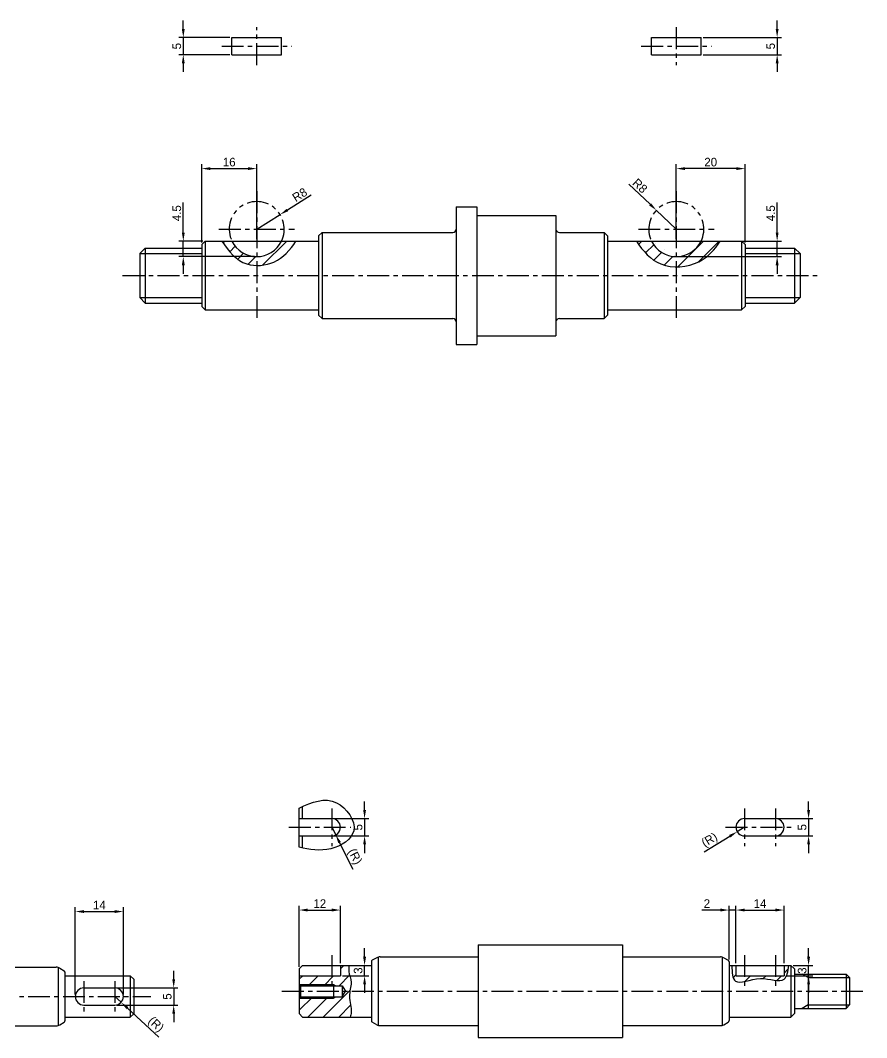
# Model space of a CAD drawing. Header units: millimetres. Extents: x 30 to 1168, y -22 to 440.
# Drawn here: x 700.2 to 946.3, y -15.2 to 280.6 of the extents above; entities that cross this region are included whole.
import ezdxf

# ---------------------------------------------------------------- set-up
doc = ezdxf.new("R2010")
doc.units = ezdxf.units.MM
doc.header["$LTSCALE"] = 0.2
doc.linetypes.add('CENTER', pattern=[50.8, 31.75, -6.35, 6.35, -6.35])
doc.linetypes.add('PHANTOM', pattern=[63.5, 31.75, -6.35, 6.35, -6.35, 6.35, -6.35])
for name, color, linetype in [('가는실선', 1, 'Continuous'), ('가상선', 1, 'PHANTOM'), ('외형선', 3, 'Continuous'), ('중심선', 1, 'CENTER'), ('치수', 1, 'Continuous')]:
    doc.layers.add(name, color=color, linetype=linetype)
doc.dimstyles.new('ISO-25', dxfattribs={"dimtxt": 2.5, "dimasz": 2.5, "dimexe": 1.25, "dimexo": 0.625, "dimtad": 1, "dimdsep": 46, "dimtxsty": 'Standard', "dimcen": 0, "dimclrt": 2, "dimadec": 0, "dimazin": 0, "dimtfac": 1, "dimtmove": 0, "dimatfit": 3, "dimfxl": 1, "dimarcsym": 0})
pattern_1 = [(45, (112.586, -110.1443), (-2.245064, 2.245064), [])]

# ---------------------------------------------------------------- blocks, each defined once
blk = doc.blocks.new('*D55')
at = {"layer": 'Defpoints', "color": 0, "transparency": 16777216}
for p in [(768.95, 237.49), (768.95, 216.4), (752.95, 215.4)]:
    blk.add_point(p, dxfattribs=at)
at = {"layer": '치수', "color": 0, "lineweight": -2, "transparency": 16777216}
for p, q in [((752.95, 216.02), (752.95, 238.74)), ((755.45, 237.49), (766.45, 237.49)), ((768.95, 217.02), (768.95, 238.74))]:
    blk.add_line(p, q, dxfattribs=at)
at = {"layer": '치수', "color": 0, "transparency": 16777216}
for points in [[(755.45, 237.9), (755.45, 237.07), (752.95, 237.49)], [(766.45, 237.9), (766.45, 237.07), (768.95, 237.49)]]:
    blk.add_solid(points, dxfattribs=at)
at = {"layer": '치수', "color": 2, "transparency": 16777216, "insert": (760.95, 239.36), "char_height": 2.5, "attachment_point": 5}
blk.add_mtext('16', dxfattribs=at)
blk = doc.blocks.new('*D56')
at = {"layer": 'Defpoints', "color": 0, "transparency": 16777216}
for p in [(775.75, 224.12), (768.95, 219.9)]:
    blk.add_point(p, dxfattribs=at)
at = {"layer": '치수', "color": 0, "lineweight": -2, "transparency": 16777216}
for p, q in [((784.74, 229.72), (777.87, 225.44)), ((768.95, 219.9), (775.75, 224.12))]:
    blk.add_line(p, q, dxfattribs=at)
at = {"layer": '치수', "color": 0, "transparency": 16777216}
blk.add_solid([(777.65, 225.8), (778.09, 225.09), (775.75, 224.12)], dxfattribs=at)
at = {"layer": '치수', "color": 2, "transparency": 16777216, "insert": (781.45, 229.88), "char_height": 2.5, "attachment_point": 5, "rotation": 31.8937}
blk.add_mtext('R8', dxfattribs=at)
blk = doc.blocks.new('*D57')
at = {"layer": 'Defpoints', "color": 0, "transparency": 16777216}
for p in [(747.6, 216.4), (753.95, 216.4), (768.95, 211.9)]:
    blk.add_point(p, dxfattribs=at)
at = {"layer": '치수', "color": 0, "lineweight": -2, "transparency": 16777216}
for p, q in [((747.6, 218.9), (747.6, 227.65)), ((753.33, 216.4), (746.35, 216.4)), ((747.6, 211.9), (747.6, 216.4)), ((768.33, 211.9), (746.35, 211.9)), ((747.6, 209.4), (747.6, 206.9))]:
    blk.add_line(p, q, dxfattribs=at)
at = {"layer": '치수', "color": 0, "transparency": 16777216}
for points in [[(747.18, 218.9), (748.02, 218.9), (747.6, 216.4)], [(747.18, 209.4), (748.02, 209.4), (747.6, 211.9)]]:
    blk.add_solid(points, dxfattribs=at)
at = {"layer": '치수', "color": 2, "transparency": 16777216, "insert": (745.72, 224.52), "char_height": 2.5, "attachment_point": 5, "rotation": 90}
blk.add_mtext('4.5', dxfattribs=at)
blk = doc.blocks.new('*D58')
at = {"layer": 'Defpoints', "color": 0, "transparency": 16777216}
for p in [(761.76, 275.59), (747.6, 270.59), (761.76, 270.59)]:
    blk.add_point(p, dxfattribs=at)
at = {"layer": '치수', "color": 0, "lineweight": -2, "transparency": 16777216}
for p, q in [((747.6, 278.09), (747.6, 280.59)), ((761.13, 275.59), (746.35, 275.59)), ((747.6, 275.59), (747.6, 270.59)), ((761.13, 270.59), (746.35, 270.59)), ((747.6, 268.09), (747.6, 265.59))]:
    blk.add_line(p, q, dxfattribs=at)
at = {"layer": '치수', "color": 0, "transparency": 16777216}
for points in [[(747.18, 278.09), (748.02, 278.09), (747.6, 275.59)], [(747.18, 268.09), (748.02, 268.09), (747.6, 270.59)]]:
    blk.add_solid(points, dxfattribs=at)
at = {"layer": '치수', "color": 2, "transparency": 16777216, "insert": (745.72, 273.09), "char_height": 2.5, "attachment_point": 5, "rotation": 90}
blk.add_mtext('5', dxfattribs=at)
blk = doc.blocks.new('*D59')
at = {"layer": 'Defpoints', "color": 0, "transparency": 16777216}
for p in [(890.95, 237.49), (890.95, 216.4), (910.95, 215.4)]:
    blk.add_point(p, dxfattribs=at)
at = {"layer": '치수', "color": 0, "lineweight": -2, "transparency": 16777216}
for p, q in [((890.95, 217.02), (890.95, 238.74)), ((908.45, 237.49), (893.45, 237.49)), ((910.95, 216.02), (910.95, 238.74))]:
    blk.add_line(p, q, dxfattribs=at)
at = {"layer": '치수', "color": 0, "transparency": 16777216}
for points in [[(893.45, 237.9), (893.45, 237.07), (890.95, 237.49)], [(908.45, 237.9), (908.45, 237.07), (910.95, 237.49)]]:
    blk.add_solid(points, dxfattribs=at)
at = {"layer": '치수', "color": 2, "transparency": 16777216, "insert": (900.95, 239.36), "char_height": 2.5, "attachment_point": 5}
blk.add_mtext('20', dxfattribs=at)
blk = doc.blocks.new('*D60')
at = {"layer": 'Defpoints', "color": 0, "transparency": 16777216}
for p in [(898.15, 216.4), (920.27, 216.4), (890.95, 211.9)]:
    blk.add_point(p, dxfattribs=at)
at = {"layer": '치수', "color": 0, "lineweight": -2, "transparency": 16777216}
for p, q in [((920.27, 218.9), (920.27, 227.65)), ((898.77, 216.4), (921.52, 216.4)), ((920.27, 211.9), (920.27, 216.4)), ((891.58, 211.9), (921.52, 211.9)), ((920.27, 209.4), (920.27, 206.9))]:
    blk.add_line(p, q, dxfattribs=at)
at = {"layer": '치수', "color": 0, "transparency": 16777216}
for points in [[(919.85, 218.9), (920.69, 218.9), (920.27, 216.4)], [(919.85, 209.4), (920.69, 209.4), (920.27, 211.9)]]:
    blk.add_solid(points, dxfattribs=at)
at = {"layer": '치수', "color": 2, "transparency": 16777216, "insert": (918.39, 224.52), "char_height": 2.5, "attachment_point": 5, "rotation": 90}
blk.add_mtext('4.5', dxfattribs=at)
blk = doc.blocks.new('*D61')
at = {"layer": 'Defpoints', "color": 0, "transparency": 16777216}
for p in [(898.15, 275.59), (898.15, 270.59), (920.27, 270.59)]:
    blk.add_point(p, dxfattribs=at)
at = {"layer": '치수', "color": 0, "lineweight": -2, "transparency": 16777216}
for p, q in [((920.27, 278.09), (920.27, 280.59)), ((898.77, 275.59), (921.52, 275.59)), ((920.27, 275.59), (920.27, 270.59)), ((898.77, 270.59), (921.52, 270.59)), ((920.27, 268.09), (920.27, 265.59))]:
    blk.add_line(p, q, dxfattribs=at)
at = {"layer": '치수', "color": 0, "transparency": 16777216}
for points in [[(919.85, 278.09), (920.69, 278.09), (920.27, 275.59)], [(919.85, 268.09), (920.69, 268.09), (920.27, 270.59)]]:
    blk.add_solid(points, dxfattribs=at)
at = {"layer": '치수', "color": 2, "transparency": 16777216, "insert": (918.39, 273.09), "char_height": 2.5, "attachment_point": 5, "rotation": 90}
blk.add_mtext('5', dxfattribs=at)
blk = doc.blocks.new('*D62')
at = {"layer": 'Defpoints', "color": 0, "transparency": 16777216}
for p in [(885.14, 225.39), (890.95, 219.9)]:
    blk.add_point(p, dxfattribs=at)
at = {"layer": '치수', "color": 0, "lineweight": -2, "transparency": 16777216}
for p, q in [((877.12, 232.96), (883.32, 227.11)), ((890.95, 219.9), (885.14, 225.39))]:
    blk.add_line(p, q, dxfattribs=at)
at = {"layer": '치수', "color": 0, "transparency": 16777216}
blk.add_solid([(883.61, 227.41), (883.03, 226.8), (885.14, 225.39)], dxfattribs=at)
at = {"layer": '치수', "color": 2, "transparency": 16777216, "insert": (880.38, 232.47), "char_height": 2.5, "attachment_point": 5, "rotation": 316.6337}
blk.add_mtext('R8', dxfattribs=at)
blk = doc.blocks.new('*D71')
at = {"layer": 'Defpoints', "color": 0, "transparency": 16777216}
for p in [(793.29, 21.93), (781.29, 4.83), (793.29, 5.83)]:
    blk.add_point(p, dxfattribs=at)
at = {"layer": '치수', "color": 0, "lineweight": -2, "transparency": 16777216}
for p, q in [((781.29, 5.46), (781.29, 23.18)), ((783.79, 21.93), (790.79, 21.93)), ((793.29, 6.46), (793.29, 23.18))]:
    blk.add_line(p, q, dxfattribs=at)
at = {"layer": '치수', "color": 0, "transparency": 16777216}
for points in [[(783.79, 22.35), (783.79, 21.51), (781.29, 21.93)], [(790.79, 22.35), (790.79, 21.51), (793.29, 21.93)]]:
    blk.add_solid(points, dxfattribs=at)
at = {"layer": '치수', "color": 2, "transparency": 16777216, "insert": (787.29, 23.81), "char_height": 2.5, "attachment_point": 5}
blk.add_mtext('12', dxfattribs=at)
blk = doc.blocks.new('*D72')
at = {"layer": 'Defpoints', "color": 0, "transparency": 16777216}
for p in [(793.29, 5.83), (800.31, 5.83), (793.29, 2.83)]:
    blk.add_point(p, dxfattribs=at)
at = {"layer": '치수', "color": 0, "lineweight": -2, "transparency": 16777216}
for p, q in [((800.31, 8.33), (800.31, 10.83)), ((793.92, 5.83), (801.56, 5.83)), ((800.31, 2.83), (800.31, 5.83)), ((793.92, 2.83), (801.56, 2.83)), ((800.31, 0.33), (800.31, -2.17))]:
    blk.add_line(p, q, dxfattribs=at)
at = {"layer": '치수', "color": 0, "transparency": 16777216}
for points in [[(799.9, 8.33), (800.73, 8.33), (800.31, 5.83)], [(799.9, 0.33), (800.73, 0.33), (800.31, 2.83)]]:
    blk.add_solid(points, dxfattribs=at)
at = {"layer": '치수', "color": 2, "transparency": 16777216, "insert": (798.44, 4.33), "char_height": 2.5, "attachment_point": 5, "rotation": 90}
blk.add_mtext('3', dxfattribs=at)
blk = doc.blocks.new('*D73')
at = {"layer": 'Defpoints', "color": 0, "transparency": 16777216}
for p in [(790.79, 48.5), (790.79, 43.5), (800.31, 43.5)]:
    blk.add_point(p, dxfattribs=at)
at = {"layer": '치수', "color": 0, "lineweight": -2, "transparency": 16777216}
for p, q in [((800.31, 51), (800.31, 53.5)), ((791.42, 48.5), (801.56, 48.5)), ((800.31, 48.5), (800.31, 43.5)), ((791.42, 43.5), (801.56, 43.5)), ((800.31, 41), (800.31, 38.5))]:
    blk.add_line(p, q, dxfattribs=at)
at = {"layer": '치수', "color": 0, "transparency": 16777216}
for points in [[(799.9, 51), (800.73, 51), (800.31, 48.5)], [(799.9, 41), (800.73, 41), (800.31, 43.5)]]:
    blk.add_solid(points, dxfattribs=at)
at = {"layer": '치수', "color": 2, "transparency": 16777216, "insert": (798.44, 46), "char_height": 2.5, "attachment_point": 5, "rotation": 90}
blk.add_mtext('5', dxfattribs=at)
blk = doc.blocks.new('*D74')
at = {"layer": 'Defpoints', "color": 0, "transparency": 16777216}
for p in [(790.79, 46), (791.92, 43.77)]:
    blk.add_point(p, dxfattribs=at)
at = {"layer": '치수', "color": 0, "lineweight": -2, "transparency": 16777216}
for p, q in [((790.79, 46), (791.92, 43.77)), ((797.01, 33.73), (793.05, 41.54))]:
    blk.add_line(p, q, dxfattribs=at)
at = {"layer": '치수', "color": 0, "transparency": 16777216}
blk.add_solid([(793.43, 41.73), (792.68, 41.35), (791.92, 43.77)], dxfattribs=at)
at = {"layer": '치수', "color": 2, "transparency": 16777216, "insert": (797.27, 37.37), "char_height": 2.5, "attachment_point": 5, "rotation": 296.8545}
blk.add_mtext('(R)', dxfattribs=at)
blk = doc.blocks.new('*D75')
at = {"layer": 'Defpoints', "color": 0, "transparency": 16777216}
for p in [(906.29, 21.93), (906.29, 6.89), (908.29, 5.83)]:
    blk.add_point(p, dxfattribs=at)
at = {"layer": '치수', "color": 0, "lineweight": -2, "transparency": 16777216}
for p, q in [((903.79, 21.93), (898.38, 21.93)), ((906.29, 7.51), (906.29, 23.18)), ((908.29, 21.93), (906.29, 21.93)), ((908.29, 6.46), (908.29, 23.18)), ((910.79, 21.93), (913.29, 21.93))]:
    blk.add_line(p, q, dxfattribs=at)
at = {"layer": '치수', "color": 0, "transparency": 16777216}
for points in [[(903.79, 22.35), (903.79, 21.51), (906.29, 21.93)], [(910.79, 22.35), (910.79, 21.51), (908.29, 21.93)]]:
    blk.add_solid(points, dxfattribs=at)
at = {"layer": '치수', "color": 2, "transparency": 16777216, "insert": (899.84, 23.81), "char_height": 2.5, "attachment_point": 5}
blk.add_mtext('2', dxfattribs=at)
blk = doc.blocks.new('*D76')
at = {"layer": 'Defpoints', "color": 0, "transparency": 16777216}
for p in [(922.29, 21.93), (908.29, 5.83), (922.29, 5.83)]:
    blk.add_point(p, dxfattribs=at)
at = {"layer": '치수', "color": 0, "lineweight": -2, "transparency": 16777216}
for p, q in [((908.29, 6.46), (908.29, 23.18)), ((910.79, 21.93), (919.79, 21.93)), ((922.29, 6.46), (922.29, 23.18))]:
    blk.add_line(p, q, dxfattribs=at)
at = {"layer": '치수', "color": 0, "transparency": 16777216}
for points in [[(910.79, 22.35), (910.79, 21.51), (908.29, 21.93)], [(919.79, 22.35), (919.79, 21.51), (922.29, 21.93)]]:
    blk.add_solid(points, dxfattribs=at)
at = {"layer": '치수', "color": 2, "transparency": 16777216, "insert": (915.29, 23.81), "char_height": 2.5, "attachment_point": 5}
blk.add_mtext('14', dxfattribs=at)
blk = doc.blocks.new('*D77')
at = {"layer": 'Defpoints', "color": 0, "transparency": 16777216}
for p in [(924.29, 5.83), (929.41, 5.83), (922.29, 2.83)]:
    blk.add_point(p, dxfattribs=at)
at = {"layer": '치수', "color": 0, "lineweight": -2, "transparency": 16777216}
for p, q in [((929.41, 8.33), (929.41, 10.83)), ((924.92, 5.83), (930.66, 5.83)), ((929.41, 2.83), (929.41, 5.83)), ((922.92, 2.83), (930.66, 2.83)), ((929.41, 0.33), (929.41, -2.17))]:
    blk.add_line(p, q, dxfattribs=at)
at = {"layer": '치수', "color": 0, "transparency": 16777216}
for points in [[(928.99, 8.33), (929.83, 8.33), (929.41, 5.83)], [(928.99, 0.33), (929.83, 0.33), (929.41, 2.83)]]:
    blk.add_solid(points, dxfattribs=at)
at = {"layer": '치수', "color": 2, "transparency": 16777216, "insert": (927.54, 4.33), "char_height": 2.5, "attachment_point": 5, "rotation": 90}
blk.add_mtext('3', dxfattribs=at)
blk = doc.blocks.new('*D78')
at = {"layer": 'Defpoints', "color": 0, "transparency": 16777216}
for p in [(919.79, 48.5), (919.79, 43.5), (929.41, 43.5)]:
    blk.add_point(p, dxfattribs=at)
at = {"layer": '치수', "color": 0, "lineweight": -2, "transparency": 16777216}
for p, q in [((929.41, 51), (929.41, 53.5)), ((920.42, 48.5), (930.66, 48.5)), ((929.41, 48.5), (929.41, 43.5)), ((920.42, 43.5), (930.66, 43.5)), ((929.41, 41), (929.41, 38.5))]:
    blk.add_line(p, q, dxfattribs=at)
at = {"layer": '치수', "color": 0, "transparency": 16777216}
for points in [[(928.99, 51), (929.83, 51), (929.41, 48.5)], [(928.99, 41), (929.83, 41), (929.41, 43.5)]]:
    blk.add_solid(points, dxfattribs=at)
at = {"layer": '치수', "color": 2, "transparency": 16777216, "insert": (927.54, 46), "char_height": 2.5, "attachment_point": 5, "rotation": 90}
blk.add_mtext('5', dxfattribs=at)
blk = doc.blocks.new('*D79')
at = {"layer": 'Defpoints', "color": 0, "transparency": 16777216}
for p in [(908.66, 44.7), (910.79, 46)]:
    blk.add_point(p, dxfattribs=at)
at = {"layer": '치수', "color": 0, "lineweight": -2, "transparency": 16777216}
for p, q in [((910.79, 46), (908.66, 44.7)), ((899.04, 38.87), (906.52, 43.41))]:
    blk.add_line(p, q, dxfattribs=at)
at = {"layer": '치수', "color": 0, "transparency": 16777216}
blk.add_solid([(906.3, 43.76), (906.74, 43.05), (908.66, 44.7)], dxfattribs=at)
at = {"layer": '치수', "color": 2, "transparency": 16777216, "insert": (900.74, 42.09), "char_height": 2.5, "attachment_point": 5, "rotation": 31.2446}
blk.add_mtext('(R)', dxfattribs=at)
blk = doc.blocks.new('*D85')
at = {"layer": 'Defpoints', "color": 0, "transparency": 16777216}
for p in [(730.19, 21.49), (716.19, -3.2), (730.19, -3.2)]:
    blk.add_point(p, dxfattribs=at)
at = {"layer": '치수', "color": 0, "lineweight": -2, "transparency": 16777216}
for p, q in [((716.19, -2.58), (716.19, 22.74)), ((718.69, 21.49), (727.69, 21.49)), ((730.19, -2.58), (730.19, 22.74))]:
    blk.add_line(p, q, dxfattribs=at)
at = {"layer": '치수', "color": 0, "transparency": 16777216}
for points in [[(718.69, 21.91), (718.69, 21.08), (716.19, 21.49)], [(727.69, 21.91), (727.69, 21.08), (730.19, 21.49)]]:
    blk.add_solid(points, dxfattribs=at)
at = {"layer": '치수', "color": 2, "transparency": 16777216, "insert": (723.19, 23.37), "char_height": 2.5, "attachment_point": 5}
blk.add_mtext('14', dxfattribs=at)
blk = doc.blocks.new('*D86')
at = {"layer": 'Defpoints', "color": 0, "transparency": 16777216}
for p in [(727.69, -0.7), (727.69, -5.7), (744.81, -5.7)]:
    blk.add_point(p, dxfattribs=at)
at = {"layer": '치수', "color": 0, "lineweight": -2, "transparency": 16777216}
for p, q in [((744.81, 1.8), (744.81, 4.3)), ((728.32, -0.7), (746.06, -0.7)), ((744.81, -0.7), (744.81, -5.7)), ((728.32, -5.7), (746.06, -5.7)), ((744.81, -8.2), (744.81, -10.7))]:
    blk.add_line(p, q, dxfattribs=at)
at = {"layer": '치수', "color": 0, "transparency": 16777216}
for points in [[(744.4, 1.8), (745.23, 1.8), (744.81, -0.7)], [(744.4, -8.2), (745.23, -8.2), (744.81, -5.7)]]:
    blk.add_solid(points, dxfattribs=at)
at = {"layer": '치수', "color": 2, "transparency": 16777216, "insert": (742.94, -3.2), "char_height": 2.5, "attachment_point": 5, "rotation": 90}
blk.add_mtext('5', dxfattribs=at)
blk = doc.blocks.new('*D87')
at = {"layer": 'Defpoints', "color": 0, "transparency": 16777216}
for p in [(727.69, -3.2), (729.53, -4.89)]:
    blk.add_point(p, dxfattribs=at)
at = {"layer": '치수', "color": 0, "lineweight": -2, "transparency": 16777216}
for p, q in [((727.69, -3.2), (729.53, -4.89)), ((740.52, -14.99), (731.37, -6.59))]:
    blk.add_line(p, q, dxfattribs=at)
at = {"layer": '치수', "color": 0, "transparency": 16777216}
blk.add_solid([(731.66, -6.28), (731.09, -6.89), (729.53, -4.89)], dxfattribs=at)
at = {"layer": '치수', "color": 2, "transparency": 16777216, "insert": (739.49, -11.49), "char_height": 2.5, "attachment_point": 5, "rotation": 317.4245}
blk.add_mtext('(R)', dxfattribs=at)

msp = doc.modelspace()

# ---------------------------------------------------------------- hatches: boundary and pattern name
at = {"layer": '가는실선'}
h = msp.add_hatch(dxfattribs=at)
h.set_pattern_fill('ANSI31', color=256)
edge = h.paths.add_edge_path()
edge.add_arc((890.953, 219.897), 8, 205.94448, 270, ccw=False)
edge.add_line((883.759, 216.397), (879.36, 216.397))
edge.add_spline(control_points=[(879.36, 216.397), (881.297, 213.496), (884.458, 209.811), (889.381, 208.949), (890.953, 208.934)], knot_values=[3.8465825, 3.8465825, 3.8465825, 3.8465825, 13.7448641, 18.2675547, 18.2675547, 18.2675547, 18.2675547], degree=3, periodic=0)
edge.add_line((890.953, 208.934), (890.953, 211.897))
edge = h.paths.add_edge_path()
edge.add_spline(control_points=[(890.953, 208.934), (893.233, 208.913), (898.696, 210.12), (902.072, 213.898), (903.729, 216.397)], knot_values=[18.2675547, 18.2675547, 18.2675547, 18.2675547, 24.8255445, 33.58637, 33.58637, 33.58637, 33.58637], degree=3, periodic=0)
edge.add_line((903.729, 216.397), (898.147, 216.397))
edge.add_arc((890.953, 219.897), 8, 270, 334.05552, ccw=False)
edge.add_line((890.953, 211.897), (890.953, 208.934))
edge = h.paths.add_edge_path()
edge.add_spline(control_points=[(768.953, 209.312), (770.667, 209.284), (775.6, 210.28), (778.644, 213.814), (780.359, 216.397)], knot_values=[15.2106541, 15.2106541, 15.2106541, 15.2106541, 20.2079097, 29.1469645, 29.1469645, 29.1469645, 29.1469645], degree=3, periodic=0)
edge.add_line((780.359, 216.397), (776.147, 216.397))
edge.add_arc((768.953, 219.897), 8, 270, 334.05552, ccw=False)
edge.add_line((768.953, 211.897), (768.953, 209.312))
edge = h.paths.add_edge_path()
edge.add_arc((768.953, 219.897), 8, 205.94448, 270, ccw=False)
edge.add_line((761.759, 216.397), (758.791, 216.397))
edge.add_spline(control_points=[(758.791, 216.397), (760.795, 213.422), (763.609, 209.981), (767.95, 209.328), (768.953, 209.312)], knot_values=[2.3111881, 2.3111881, 2.3111881, 2.3111881, 12.2871464, 15.2106541, 15.2106541, 15.2106541, 15.2106541], degree=3, periodic=0)
edge.add_line((768.953, 209.312), (768.953, 211.897))
h = msp.add_hatch(dxfattribs=at)
h.set_pattern_fill('ANSI31', color=256)
h.set_pattern_definition(pattern_1)
edge = h.paths.add_edge_path()
edge.add_spline(control_points=[(796.058, -1.668), (796.224, -0.805), (796.707, 1.124), (795.582, 3.594), (795.714, 5.249), (795.813, 5.832)], knot_values=[1.6598369, 1.6598369, 1.6598369, 1.6598369, 4.2603248, 7.516204, 9.2779278, 9.2779278, 9.2779278, 9.2779278], degree=3, periodic=0)
edge.add_line((795.813, 5.832), (793.295, 5.832))
edge.add_line((793.295, 5.832), (793.295, 2.832))
edge.add_line((793.295, 2.832), (790.795, 2.832))
edge.add_line((790.795, 2.832), (790.795, 0.332))
edge.add_line((790.795, 0.332), (791.295, 0.332))
edge.add_line((791.295, 0.332), (791.988, -0.068))
edge.add_line((791.988, -0.068), (793.795, -0.068))
edge.add_line((793.795, -0.068), (794.719, -1.668))
edge.add_line((794.719, -1.668), (796.058, -1.668))
h.paths.add_polyline_path([(790.795, 2.832), (781.295, 2.832), (781.295, 0.332), (790.795, 0.332)])
edge = h.paths.add_edge_path()
edge.add_spline(control_points=[(796.083, -9.168), (796.26, -8.719), (796.815, -6.792), (795.637, -4.214), (795.964, -2.159), (796.058, -1.668)], knot_values=[9.2779278, 9.2779278, 9.2779278, 9.2779278, 10.7221994, 15.4117918, 16.8918858, 16.8918858, 16.8918858, 16.8918858], degree=3, periodic=0)
edge.add_line((796.058, -1.668), (794.719, -1.668))
edge.add_line((794.719, -1.668), (793.795, -3.268))
edge.add_line((793.795, -3.268), (791.988, -3.268))
edge.add_line((791.988, -3.268), (791.295, -3.668))
edge.add_line((791.295, -3.668), (781.295, -3.668))
edge.add_line((781.295, -3.668), (781.295, -8.168))
edge.add_line((781.295, -8.168), (782.295, -9.168))
edge.add_line((782.295, -9.168), (796.083, -9.168))
h.paths.add_polyline_path([(791.295, -3.268), (781.695, -3.268), (781.295, -3.668), (791.295, -3.668)], flags=17)
h.paths.add_polyline_path([(790.795, 0.332), (781.295, 0.332), (781.695, -0.068), (790.795, -0.068)])
h = msp.add_hatch(dxfattribs=at)
h.set_pattern_fill('ANSI31', color=256)
h.set_pattern_definition(pattern_1)
edge = h.paths.add_edge_path()
edge.add_line((910.795, 2.832), (908.295, 2.832))
edge.add_line((908.295, 2.832), (908.295, 5.832))
edge.add_line((908.295, 5.832), (907.124, 5.832))
edge.add_spline(control_points=[(907.124, 5.832), (907.122, 3.79), (907.33, 0.696), (909.667, 0.916), (910.795, 1.157)], knot_values=[0.9807969, 0.9807969, 0.9807969, 0.9807969, 5.8806097, 9.192909, 9.192909, 9.192909, 9.192909], degree=3, periodic=0)
edge.add_line((910.795, 1.157), (910.795, 2.832))
edge = h.paths.add_edge_path()
edge.add_line((919.795, 2.832), (910.795, 2.832))
edge.add_line((910.795, 2.832), (910.795, 1.157))
edge.add_spline(control_points=[(910.795, 1.157), (912.152, 1.446), (915.349, 2.447), (918.497, 1.687), (919.795, 1.525)], knot_values=[9.192909, 9.192909, 9.192909, 9.192909, 13.1806424, 17.0331596, 17.0331596, 17.0331596, 17.0331596], degree=3, periodic=0)
edge.add_line((919.795, 1.525), (919.795, 2.832))
edge = h.paths.add_edge_path()
edge.add_spline(control_points=[(919.795, 1.525), (920.821, 1.397), (922.947, 1.407), (923.445, 4.082), (923.635, 5.832)], knot_values=[17.0331596, 17.0331596, 17.0331596, 17.0331596, 20.0799756, 24.4711623, 24.4711623, 24.4711623, 24.4711623], degree=3, periodic=0)
edge.add_line((923.635, 5.832), (922.295, 5.832))
edge.add_line((922.295, 5.832), (922.295, 2.832))
edge.add_line((922.295, 2.832), (919.795, 2.832))
edge.add_line((919.795, 2.832), (919.795, 1.525))

# ---------------------------------------------------------------- linework, layer by layer
for p, q in [((734.953, 212.797), (752.953, 212.797)), ((910.953, 212.797), (926.953, 212.797)), ((734.953, 199.997), (752.953, 199.997)), ((910.953, 199.997), (926.953, 199.997)), ((929.295, 2.332), (927.563, 3.332)), ((781.295, 0.332), (791.295, 0.332)), ((791.295, 0.332), (791.988, -0.068)), ((929.295, 2.332), (941.295, 2.332)), ((781.295, -3.668), (791.295, -3.668)), ((791.295, -3.668), (791.988, -3.268)), ((929.295, -5.668), (927.563, -6.668)), ((929.295, -5.668), (941.295, -5.668))]:
    msp.add_line(p, q, dxfattribs=at)
for points, knots in [([(758.791, 216.397), (760.795, 213.422), (764.699, 208.647), (774.962, 209.538), (778.644, 213.814), (780.359, 216.397)], [2.3111881, 2.3111881, 2.3111881, 2.3111881, 12.2871464, 20.2079097, 29.1469645, 29.1469645, 29.1469645, 29.1469645]), ([(879.36, 216.397), (881.297, 213.496), (885.896, 208.135), (897.7, 209.004), (902.072, 213.898), (903.729, 216.397)], [3.8465825, 3.8465825, 3.8465825, 3.8465825, 13.7448641, 24.8255445, 33.58637, 33.58637, 33.58637, 33.58637]), ([(781.295, 51.541), (785.031, 53.33), (791.941, 56.061), (800.18, 44.561), (790.05, 38.453), (784.274, 39.498), (781.295, 40.221)], [1.2806778, 1.2806778, 1.2806778, 1.2806778, 12.338898, 21.905268, 30.371937, 39.5711323, 39.5711323, 39.5711323, 39.5711323]), ([(795.813, 5.832), (795.714, 5.249), (795.582, 3.594), (796.926, 0.644), (795.234, -3.333), (796.815, -6.792), (796.26, -8.719), (796.083, -9.168)], [1.6598369, 1.6598369, 1.6598369, 1.6598369, 3.4215607, 6.6774398, 10.7580217, 15.4476141, 16.8918858, 16.8918858, 16.8918858, 16.8918858]), ([(907.124, 5.832), (907.122, 3.79), (907.432, -0.806), (915.27, 3.447), (922.689, 0.021), (923.445, 4.082), (923.635, 5.832)], [0.9807969, 0.9807969, 0.9807969, 0.9807969, 5.8806097, 13.1806424, 20.0799756, 24.4711623, 24.4711623, 24.4711623, 24.4711623])]:
    msp.add_open_spline(points, degree=3, knots=knots, dxfattribs=at)
at = {"layer": '가상선'}
for centre in [(768.953, 219.897), (890.953, 219.897)]:
    msp.add_arc(centre, 8, 334.05552, 205.94448, dxfattribs=at)
at = {"layer": '외형선'}
for p, q in [((761.759, 270.59), (761.759, 275.59)), ((761.759, 275.59), (776.147, 275.59)), ((776.147, 270.59), (776.147, 275.59)), ((883.759, 270.59), (883.759, 275.59)), ((883.759, 275.59), (898.147, 275.59)), ((898.147, 270.59), (898.147, 275.59)), ((761.759, 270.59), (776.147, 270.59)), ((883.759, 270.59), (898.147, 270.59)), ((826.953, 226.397), (832.953, 226.397)), ((826.953, 226.397), (826.953, 186.397)), ((832.953, 226.397), (832.953, 186.397)), ((832.953, 223.897), (855.953, 223.897)), ((855.953, 223.897), (855.953, 188.897)), ((787.953, 218.897), (786.953, 217.897)), ((787.953, 218.897), (825.953, 218.897)), ((787.953, 218.897), (787.953, 193.897)), ((856.953, 218.897), (869.953, 218.897)), ((870.953, 217.897), (869.953, 218.897)), ((869.953, 218.897), (869.953, 193.897)), ((753.953, 216.397), (752.953, 215.397)), ((753.953, 216.397), (786.953, 216.397)), ((753.953, 216.397), (753.953, 196.397)), ((786.953, 217.897), (786.953, 194.897)), ((870.953, 217.897), (870.953, 194.897)), ((870.953, 216.397), (909.953, 216.397)), ((909.953, 216.397), (910.953, 215.397)), ((909.953, 216.397), (909.953, 196.397)), ((736.553, 214.397), (734.953, 212.797)), ((736.553, 214.397), (752.953, 214.397)), ((736.553, 214.397), (736.553, 198.397)), ((752.953, 215.397), (752.953, 197.397)), ((910.953, 215.397), (910.953, 197.397)), ((910.953, 214.397), (925.353, 214.397)), ((925.353, 214.397), (925.353, 198.397)), ((926.953, 212.797), (925.353, 214.397)), ((734.953, 212.797), (734.953, 199.997)), ((926.953, 212.797), (926.953, 199.997)), ((734.953, 199.997), (736.553, 198.397)), ((736.553, 198.397), (752.953, 198.397)), ((910.953, 198.397), (925.353, 198.397)), ((926.953, 199.997), (925.353, 198.397)), ((753.953, 196.397), (752.953, 197.397)), ((753.953, 196.397), (786.953, 196.397)), ((870.953, 196.397), (909.953, 196.397)), ((910.953, 197.397), (909.953, 196.397)), ((787.953, 193.897), (786.953, 194.897)), ((787.953, 193.897), (825.953, 193.897)), ((856.953, 193.897), (869.953, 193.897)), ((869.953, 193.897), (870.953, 194.897)), ((826.953, 186.397), (832.953, 186.397)), ((832.953, 188.897), (855.953, 188.897)), ((781.295, 40.221), (781.295, 51.541)), ((782.295, 48.501), (782.295, 52.01)), ((781.295, 48.501), (790.795, 48.501)), ((910.795, 48.501), (919.795, 48.501)), ((793.295, 46.001), (793.295, 46.001)), ((908.295, 46.001), (908.295, 46.001)), ((922.295, 46.001), (922.295, 46.001)), ((781.295, 43.501), (790.795, 43.501)), ((782.295, 39.987), (782.295, 43.501)), ((910.795, 43.501), (919.795, 43.501)), ((833.295, 11.832), (875.295, 11.832)), ((833.295, 11.832), (833.295, -15.168)), ((875.295, 11.832), (875.295, -15.168)), ((802.295, 6.888), (802.295, -10.225)), ((803.831, 8.064), (802.545, 7.322)), ((804.295, 8.259), (804.295, -11.595)), ((804.831, 8.332), (833.295, 8.332)), ((875.295, 8.332), (903.759, 8.332)), ((904.295, 8.259), (904.295, -11.595)), ((904.759, 8.064), (906.045, 7.322)), ((906.295, 6.888), (906.295, -10.225)), ((643.193, 5.298), (710.657, 5.298)), ((711.193, 5.224), (711.193, -11.629)), ((711.657, 5.03), (712.943, 4.287)), ((713.193, 3.854), (713.193, -10.259)), ((781.295, 4.832), (782.295, 5.832)), ((781.295, 4.832), (781.295, -8.168)), ((782.295, 5.832), (802.295, 5.832)), ((793.295, 5.832), (793.295, 2.832)), ((906.295, 5.832), (924.295, 5.832)), ((908.295, 5.832), (908.295, 2.832)), ((922.295, 5.832), (922.295, 2.832)), ((924.295, 5.832), (925.295, 4.832)), ((924.295, 5.832), (924.295, -9.168)), ((925.295, 4.832), (925.295, -8.168)), ((925.295, 3.332), (940.295, 3.332)), ((929.295, 3.332), (929.295, -6.668)), ((940.295, 3.332), (940.295, -6.668)), ((940.295, 3.332), (941.295, 2.332)), ((713.193, 2.798), (732.193, 2.798)), ((733.193, 1.798), (732.193, 2.798)), ((732.193, 2.798), (732.193, -9.202)), ((733.193, 1.798), (733.193, -8.202)), ((781.295, 2.832), (793.295, 2.832)), ((781.695, -0.068), (781.295, 0.332)), ((791.295, 0.332), (791.295, -3.668)), ((908.295, 2.832), (922.295, 2.832)), ((941.295, 2.332), (941.295, -5.668)), ((718.693, -0.702), (727.693, -0.702)), ((781.695, -0.068), (781.695, -3.268)), ((781.695, -0.068), (793.795, -0.068)), ((793.795, -0.068), (793.795, -3.268)), ((793.795, -0.068), (794.719, -1.668)), ((793.795, -3.268), (794.719, -1.668)), ((716.193, -3.202), (716.193, -3.202)), ((718.693, -5.702), (727.693, -5.702)), ((730.193, -3.202), (730.193, -3.202)), ((781.695, -3.268), (781.295, -3.668)), ((781.695, -3.268), (793.795, -3.268)), ((941.295, -5.668), (940.295, -6.668)), ((733.193, -8.202), (732.193, -9.202)), ((781.295, -8.168), (782.295, -9.168)), ((925.295, -8.168), (924.295, -9.168)), ((925.295, -6.668), (940.295, -6.668)), ((643.193, -11.702), (710.657, -11.702)), ((711.657, -11.434), (712.943, -10.692)), ((713.193, -9.202), (732.193, -9.202)), ((782.295, -9.168), (802.295, -9.168)), ((803.831, -11.4), (802.545, -10.658)), ((804.831, -11.668), (833.295, -11.668)), ((875.295, -11.668), (903.759, -11.668)), ((904.759, -11.4), (906.045, -10.658)), ((906.295, -9.168), (924.295, -9.168)), ((833.295, -15.168), (875.295, -15.168))]:
    msp.add_line(p, q, dxfattribs=at)
for centre, radius, start, end in [((825.953, 219.897), 1, 270, 0), ((856.953, 219.897), 1, 180, 270), ((768.953, 219.897), 8, 205.94448, 334.05552), ((890.953, 219.897), 8, 205.94448, 334.05552), ((825.953, 192.897), 1, 0, 90), ((856.953, 192.897), 1, 90, 180), ((790.795, 46.001), 2.5, 0, 90), ((910.795, 46.001), 2.5, 90, 180), ((919.795, 46.001), 2.5, 0, 90), ((790.795, 46.001), 2.5, 270, 0), ((910.795, 46.001), 2.5, 180, 270), ((919.795, 46.001), 2.5, 270, 0), ((802.795, 6.888), 0.5, 120, 180), ((804.831, 6.332), 2, 90, 120), ((903.759, 6.332), 2, 60, 90), ((905.795, 6.888), 0.5, 0, 60), ((710.657, 3.298), 2, 60, 90), ((712.693, 3.854), 0.5, 0, 60), ((718.693, -3.202), 2.5, 90, 180), ((727.693, -3.202), 2.5, 0, 90), ((718.693, -3.202), 2.5, 180, 270), ((727.693, -3.202), 2.5, 270, 360), ((710.657, -9.702), 2, 270, 300), ((712.693, -10.259), 0.5, 300, 0), ((802.795, -10.225), 0.5, 180, 240), ((804.831, -9.668), 2, 240, 270), ((903.759, -9.668), 2, 270, 300), ((905.795, -10.225), 0.5, 300, 0)]:
    msp.add_arc(centre, radius, start, end, dxfattribs=at)
at = {"layer": '중심선'}
for p, q in [((768.953, 267.59), (768.953, 278.59)), ((890.953, 278.59), (890.953, 267.59)), ((758.759, 273.09), (779.147, 273.09)), ((880.759, 273.09), (901.147, 273.09)), ((768.953, 230.897), (768.953, 193.397)), ((890.953, 230.897), (890.953, 193.397)), ((757.953, 219.897), (779.953, 219.897)), ((879.953, 219.897), (901.953, 219.897)), ((729.953, 206.397), (931.953, 206.397)), ((790.795, 51.501), (790.795, 40.501)), ((910.795, 51.501), (910.795, 40.501)), ((919.795, 51.501), (919.795, 40.501)), ((778.295, 46.001), (796.295, 46.001)), ((905.295, 46.001), (925.295, 46.001)), ((790.795, 8.832), (790.795, -0.168)), ((910.795, 8.832), (910.795, -0.168)), ((919.795, 8.832), (919.795, -0.168)), ((718.693, 1.298), (718.693, -7.702)), ((727.693, 1.298), (727.693, -7.702)), ((776.295, -1.668), (946.295, -1.668)), ((621.193, -3.202), (738.193, -3.202))]:
    msp.add_line(p, q, dxfattribs=at)

# ---------------------------------------------------------------- dimensions: what is measured, and where the dimension line sits
at = {"layer": '치수'}
for base, p1, p2, picture, middle in [((747.6, 270.59), (761.759, 275.59), (761.759, 270.59), '*D58', (745.725, 273.09)), ((920.269, 270.59), (898.147, 275.59), (898.147, 270.59), '*D61', (918.394, 273.09)), ((747.6, 216.397), (768.953, 211.897), (753.953, 216.397), '*D57', (745.725, 224.522)), ((920.269, 216.397), (890.953, 211.897), (898.147, 216.397), '*D60', (918.394, 224.522)), ((800.314, 43.501), (790.795, 48.501), (790.795, 43.501), '*D73', (798.439, 46.001)), ((929.411, 43.501), (919.795, 48.501), (919.795, 43.501), '*D78', (927.536, 46.001)), ((800.314, 5.832), (793.295, 2.832), (793.295, 5.832), '*D72', (798.439, 4.332)), ((929.411, 5.832), (922.295, 2.832), (924.295, 5.832), '*D77', (927.536, 4.332)), ((744.814, -5.702), (727.693, -0.702), (727.693, -5.702), '*D86', (742.939, -3.202))]:
    dim = msp.add_linear_dim(base=base, p1=p1, p2=p2, angle=90, dimstyle='ISO-25', dxfattribs=at)
    dim.commit()
    dim.dimension.update_dxf_attribs({"geometry": picture, "text_midpoint": middle})
for base, p1, p2, picture, middle in [((768.953, 237.488), (752.953, 215.397), (768.953, 216.397), '*D55', (760.953, 239.363)), ((890.953, 237.488), (910.953, 215.397), (890.953, 216.397), '*D59', (900.953, 239.363)), ((730.193, 21.493), (716.193, -3.202), (730.193, -3.202), '*D85', (723.193, 23.368)), ((793.295, 21.93), (781.295, 4.832), (793.295, 5.832), '*D71', (787.295, 23.805)), ((906.295, 21.93), (908.295, 5.832), (906.295, 6.888), '*D75', (899.837, 23.805)), ((922.295, 21.93), (908.295, 5.832), (922.295, 5.832), '*D76', (915.295, 23.805))]:
    dim = msp.add_linear_dim(base=base, p1=p1, p2=p2, dimstyle='ISO-25', dxfattribs=at)
    dim.commit()
    dim.dimension.update_dxf_attribs({"geometry": picture, "text_midpoint": middle})
for center, mpoint, picture, middle in [((890.953, 219.897), (885.137, 225.391), '*D62', (879.088, 231.104)), ((768.953, 219.897), (775.745, 224.124), '*D56', (782.441, 228.291))]:
    dim = msp.add_radius_dim(center=center, mpoint=mpoint, dimstyle='ISO-25', dxfattribs=at)
    dim.commit()
    dim.dimension.update_dxf_attribs({"geometry": picture, "text_midpoint": middle, "dimtype": 164})
for center, mpoint, picture, middle in [((790.795, 46.001), (791.924, 43.771), '*D74', (797.267, 37.369)), ((910.795, 46.001), (908.657, 44.705), '*D79', (900.738, 42.093))]:
    dim = msp.add_radius_dim(center=center, mpoint=mpoint, text='(R)', dimstyle='ISO-25', dxfattribs=at)
    dim.commit()
    dim.dimension.update_dxf_attribs({"geometry": picture, "text_midpoint": middle})
dim = msp.add_radius_dim(center=(727.693, -3.202), mpoint=(729.534, -4.894), text='(R)', dimstyle='ISO-25', dxfattribs=at)
dim.commit()
dim.dimension.update_dxf_attribs({"geometry": '*D87', "text_midpoint": (738.221, -12.875), "dimtype": 164})

doc.saveas('drawing.dxf')
